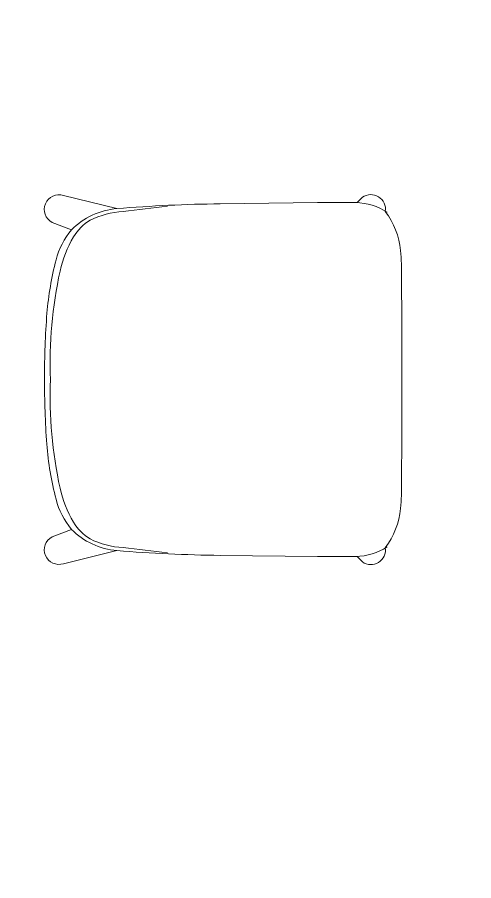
# Model space of a CAD drawing. Header units: inches. Extents: x 46946 to 48441, y 40324 to 42003.
# Drawn here: x 47856.57 to 47877.37, y 40419.09 to 40458.38 of the extents above; entities that cross this region are included whole.
import ezdxf

# ---------------------------------------------------------------- set-up
doc = ezdxf.new("R2010")
doc.units = ezdxf.units.IN
doc.header["$MEASUREMENT"] = 0
for name, color, linetype, lineweight in [('8_ TYPICAL FLOOR PLAN__6th _ 10th__dwg _3_', 8, 'Continuous', 9), ('I-FURN', 30, 'Continuous', 9), ('THIN', 7, 'Continuous', 9)]:
    doc.layers.add(name, color=color, linetype=linetype, lineweight=lineweight)

# ---------------------------------------------------------------- blocks, each defined once
blk = doc.blocks.new('8_ TYPICAL FLOOR PLAN__6th _ 10th__dwg _3_-696755-Level 06 - Furniture')
at = {"layer": 'THIN'}
blk.add_arc((15199.025, -29838.694), 2598.425, 283.685027, 291.912914, dxfattribs=at)
blk = doc.blocks.new('emeco_broom_barstool_broom-30_by-philippe-starck_9661 - BRM30-DARKGREY-955991-Level 06 - Furniture')
at = {"layer": 'I-FURN'}
for p, q in [((-6.816, -1.216), (-7.155, -0.332)), ((7.155, -0.332), (6.816, -1.216)), ((-8.378, -0.852), (-7.781, -3.289)), ((7.781, -3.289), (8.378, -0.852)), ((-8, -7.992), (-8.055, -12.425)), ((8.055, -12.425), (8, -7.992)), ((-8.055, -12.425), (-8.055, -14.231)), ((8.055, -14.231), (8.055, -12.425)), ((-8.055, -14.231), (-8.297, -14.473)), ((8.297, -14.473), (8.055, -14.231))]:
    blk.add_line(p, q, dxfattribs=at)
for centre, radius, start, end in [((-7.744, -0.645), 0.667, 28, 198), ((7.744, -0.645), 0.667, 342, 152), ((-1.75, -14.816), 14.772, 94.6154, 104.4876), ((-0.727, -20.092), 19.848, 87.9023, 102.2514), ((0.727, -20.092), 19.848, 77.7486, 92.0977), ((1.75, -14.816), 14.772, 75.5124, 85.0643), ((-4.564, -3.923), 3.521, 104.4876, 129.7546), ((-3.837, -5.769), 5.191, 102.2514, 120.7513), ((3.837, -5.769), 5.191, 59.2487, 77.7486), ((4.564, -3.923), 3.521, 50.2454, 75.5124), ((-4.459, -3.574), 3.334, 134.9872, 175.099), ((-5.378, -3.179), 2.177, 120.7513, 149.2487), ((5.378, -3.179), 2.177, 30.7513, 59.2487), ((4.459, -3.574), 3.334, 4.901, 45.0128), ((-3.826, -3.775), 3.826, 153.465, 176.8666), ((3.826, -3.775), 3.826, 3.1334, 26.535), ((60.427, -8.831), 68.432, 175.35491, 179.29768), ((-60.427, -8.831), 68.432, 0.70232, 4.64509), ((259.57, -35.887), 269.164, 173.10311, 173.5381), ((-259.57, -35.887), 269.164, 6.4619, 6.89689), ((-7.749, -14.855), 0.668, 145.1036, 278.6352), ((-5.185, -14.075), 2.872, 181.8708, 212.1235), ((5.185, -14.075), 2.872, 327.8765, 358.1292), ((7.749, -14.855), 0.668, 261.3648, 34.8964), ((-5.513, -12.667), 3.56, 233.1332, 264.2299), ((5.513, -12.667), 3.56, 275.7701, 306.8668), ((-4.952, -7.117), 9.138, 264.2299, 268.0178), ((0, 673.305), 689.575, 269.562253, 270.437747), ((4.952, -7.117), 9.138, 271.9822, 275.7701)]:
    blk.add_arc(centre, radius, start, end, dxfattribs=at)
blk.add_open_spline([(3.021, -0.099), (2.028, -0.026), (0.041, 0.048), (-1.945, -0.022), (-2.938, -0.092)], degree=3, dxfattribs=at)

msp = doc.modelspace()

# ---------------------------------------------------------------- block references
at = {"layer": '8_ TYPICAL FLOOR PLAN__6th _ 10th__dwg _3_', "color": 7}
msp.add_blockref('8_ TYPICAL FLOOR PLAN__6th _ 10th__dwg _3_-696755-Level 06 - Furniture', (32036.537, 72735.541), dxfattribs=at)
at = {"layer": 'I-FURN', "rotation": 90.00000000000084}
msp.add_blockref('emeco_broom_barstool_broom-30_by-philippe-starck_9661 - BRM30-DARKGREY-955991-Level 06 - Furniture', (47857.822, 40441.891), dxfattribs=at)

doc.saveas('drawing.dxf')
